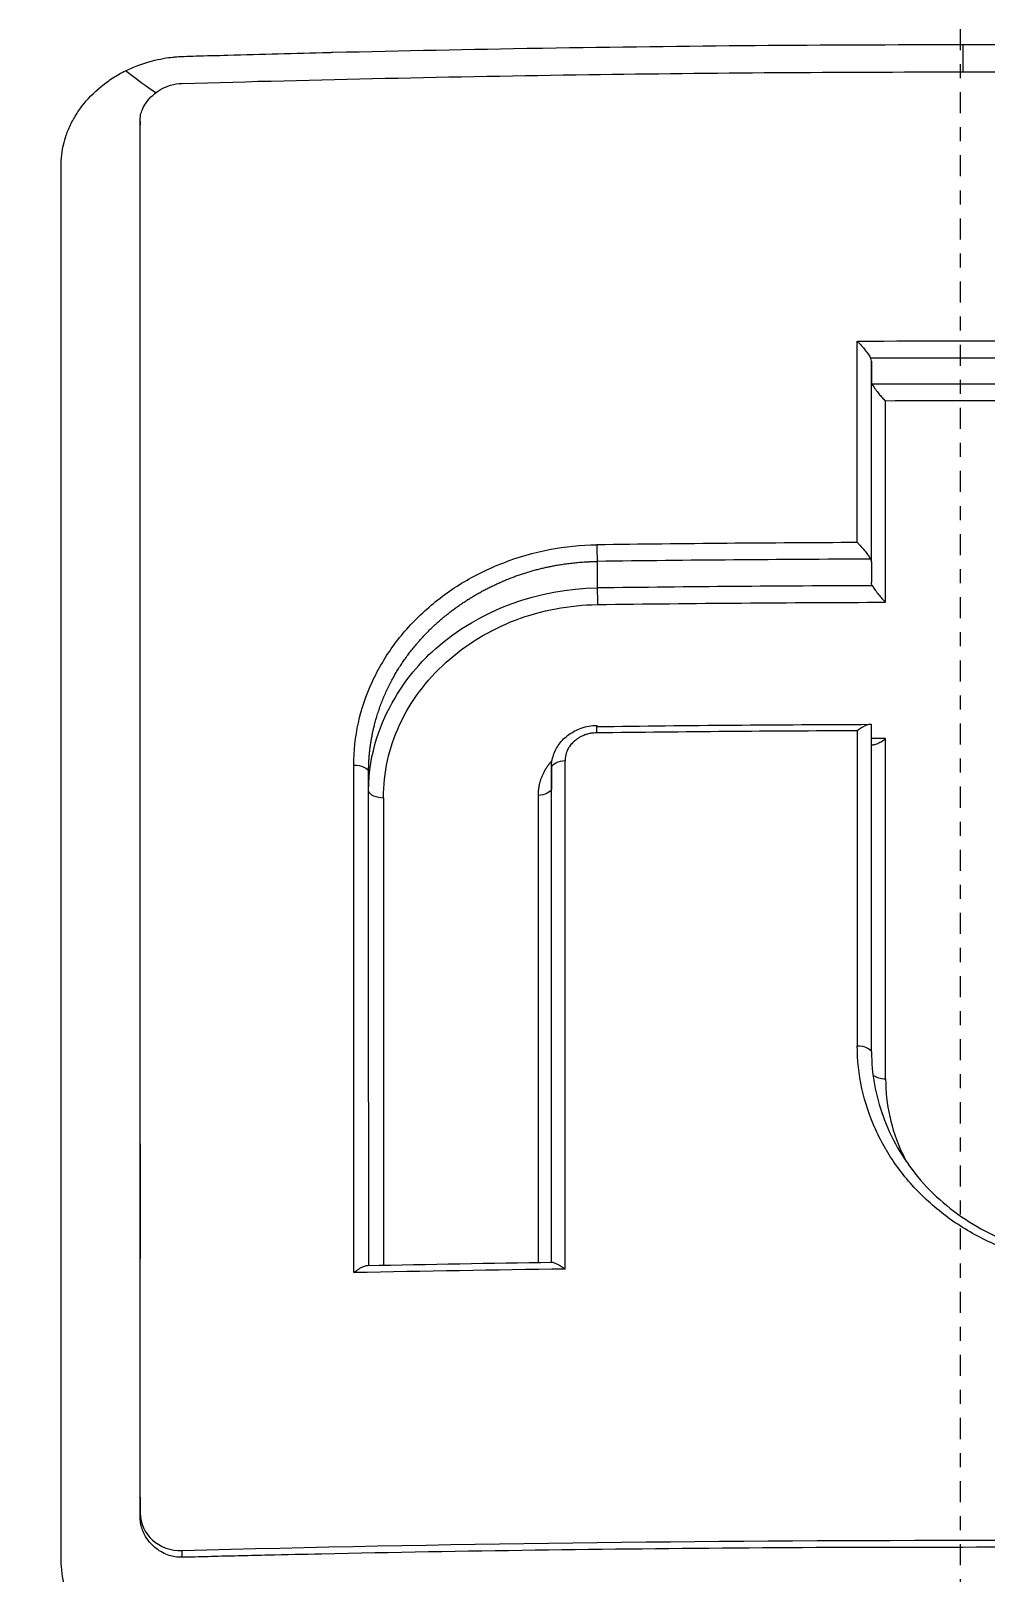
# Model space of a CAD drawing. Header units: millimetres. Extents: x 0 to 4378, y 0 to 2376.
# Drawn here: x 2208.05 to 2214.86, y 1717.65 to 1728.64 of the extents above; entities that cross this region are included whole.
import ezdxf

# ---------------------------------------------------------------- set-up
doc = ezdxf.new("R2010")
doc.units = ezdxf.units.MM
doc.header["$LTSCALE"] = 0.2
doc.linetypes.add('CENTER2', pattern=[1.125, 0.75, -0.125, 0.125, -0.125])
doc.layers.add('02_Center Line', color=1, linetype='CENTER2')

# ---------------------------------------------------------------- blocks, each defined once
blk = doc.blocks.new('Blk$A3R2-0W24J')
for p, q in [((-5.843, 1125.743), (-5.843, 1125.717)), ((-5.843, 1125.743), (-5.843, 1125.717)), ((-0.633, 1124.033), (-0.633, 1123.888)), ((-0.533, 1122.314), (-0.533, 1123.748)), ((-2.587, 1122.605), (-2.587, 1122.416)), ((-0.633, 1122.6), (-0.633, 1122.454)), ((-4.215, 1121.107), (-4.215, 1121.108)), ((-2.912, 1121.137), (-2.912, 1121.137)), ((-2.912, 1121.137), (-2.912, 1120.983)), ((-2.912, 1120.983), (-2.912, 1120.983)), ((-5.842, 1115.794), (-5.842, 1115.822)), ((-5.542, 1115.507), (-5.542, 1115.554))]:
    blk.add_line(p, q)
for centre, radius, start, end in [((0, 1096.9), 25, 99.3534, 99.3591), ((0, 1096.9), 25, 99.00190292677289, 99.0019284768858), ((-4.787, 1117.314), 3.513, 78.8819, 78.8822), ((1.472, 1117.463), 3.5, 124.9299, 124.9303)]:
    blk.add_arc(centre, radius, start, end)
for centre, major_axis, ratio, start_param, end_param in [((-0.747, 1083.3), (-0.004, 82.251), 0.000195, 5.212485, 5.232459), ((0.012, 1097.608), (71.394, 0.009), 0.372113, 1.560127, 1.581192), ((-0.746, 1124.06), (-0.111, 0.038), 0.508282, 3.322769, 3.62198), ((0.012, 1097.403), (71.374, 0.009), 0.373408, 1.561487, 1.579842), ((-0.636, 1083.316), (-0.007, 82.117), 0.000086, 5.211205, 5.231194), ((0.012, 1097.218), (71.379, 0.009), 0.373383, 1.56162, 1.579709), ((0.012, 1097.011), (71.367, 0.009), 0.374659, 1.562951, 1.578377), ((0.021, 1095.152), (74.104, 0.009), 0.3723, 1.580941, 1.605976), ((0.02, 1094.978), (74.055, 0.009), 0.373298, 1.579657, 1.605958), ((0.019, 1094.789), (74.001, 0.009), 0.373567, 1.579513, 1.605978), ((-2.588, 1121.336), (-0.0013, 0.1), 0.031936, 0.000012, 1.088573), ((0.019, 1093.276), (-75.665, -0.009), 0.371685, 4.722293, 4.746847), ((-2.588, 1121.336), (-0.0013, 0.1), 0.031936, 6.200478, 6.283197), ((-0.743, 1083.654), (-0.005, 81.499), 0.00016, 5.163065, 5.193905), ((-0.636, 1083.651), (-0.007, 81.405), 0.000086, 5.163065, 5.195097), ((0.017, 1093.166), (75.101, 0.009), 0.375207, 1.578073, 1.579412), ((-0.531, 1083.648), (-0.008, 81.117), 0.000032, 5.162197, 5.195687), ((-2.836, 1083.788), (0.002, -81.06), 0.000298, 2.000545, 2.050287), ((-4.344, 1083.87), (-0.002, 80.689), 0.000339, 5.142787, 5.192713), ((-4.218, 1083.863), (-0.007, 80.606), 0.000088, 5.144063, 5.192705), ((-2.915, 1083.785), (0.007, -80.967), 0.000087, 2.001773, 2.05029), ((-2.915, 1083.799), (0.007, -80.714), 0.000086, 2.003025, 2.049573), ((-4.091, 1083.857), (-0.012, 80.346), 0.000174, 1.091334, 1.137529), ((-2.992, 1083.796), (0.012, -80.621), 0.000144, 4.233619, 4.27961), ((0.038, 1087.786), (-80.099, -0.01), 0.371969, 4.747971, 4.766769), ((-5.542, 1115.83), (0.297, 0.047), 0.914382, 2.99739, 4.568183)]:
    blk.add_ellipse(centre, major_axis=major_axis, ratio=ratio, start_param=start_param, end_param=end_param)
for points, knots in [([(-21.096, 1079.811), (-21.606, 1080.345), (-22.075, 1080.863), (-23.055, 1081.996), (-23.555, 1082.595), (-24.482, 1083.778), (-25.478, 1085.09), (-27.121, 1087.751), (-27.505, 1088.411), (-27.974, 1089.3), (-28.096, 1089.54), (-28.338, 1090.025), (-28.467, 1090.29), (-28.767, 1090.917), (-28.942, 1091.297), (-29.161, 1091.798), (-29.216, 1091.927), (-29.471, 1092.529), (-29.667, 1093.022), (-30.148, 1094.311), (-30.417, 1095.117), (-31.697, 1099.499), (-32.384, 1103.944), (-31.734, 1109.235), (-31.699, 1109.492), (-31.621, 1110.022), (-31.58, 1110.287), (-31.493, 1110.799), (-31.447, 1111.052), (-31.204, 1112.309), (-30.96, 1113.3), (-30.52, 1114.772), (-30.36, 1115.262), (-29.493, 1117.713), (-28.6, 1119.613), (-27.25, 1121.861), (-26.972, 1122.298), (-24.332, 1126.244), (-21.296, 1129.257), (-15.555, 1133.101), (-13.178, 1134.314), (-9.428, 1135.706), (-8.152, 1136.094), (-5.573, 1136.718), (-4.248, 1136.957), (-2.92, 1137.102)], [0, 0, 0, 0, 0.224226, 0.224226, 0.438481, 0.438481, 0.643813, 0.643813, 0.718212, 0.718212, 0.74576, 0.74576, 0.776284, 0.776284, 0.820204, 0.820204, 0.834927, 0.834927, 0.896521, 0.896521, 0.995652, 0.995652, 1.428405, 1.428405, 1.450296, 1.450296, 1.471663, 1.471663, 1.492327, 1.492327, 1.574835, 1.574835, 1.616316, 1.616316, 1.784634, 1.784634, 1.826029, 1.826029, 2.164003, 2.164003, 2.373598, 2.373598, 2.479923, 2.479923, 2.586935, 2.586935, 2.586935, 2.586935]), ([(-13.344, 1135.957), (-13.972, 1135.743), (-14.591, 1135.514), (-15.862, 1135.009), (-16.512, 1134.731), (-17.875, 1134.106), (-18.586, 1133.755), (-21.129, 1132.406), (-22.852, 1131.31), (-24.871, 1129.812), (-25.284, 1129.493), (-26.621, 1128.419), (-27.503, 1127.642), (-29.237, 1125.981), (-30.08, 1125.094), (-31.281, 1123.712), (-31.678, 1123.234), (-32.456, 1122.251), (-32.838, 1121.744), (-33.585, 1120.702), (-33.951, 1120.166), (-35.045, 1118.473), (-35.721, 1117.297), (-36.646, 1115.488), (-36.945, 1114.862), (-37.521, 1113.577), (-37.795, 1112.917), (-38.316, 1111.562), (-38.561, 1110.868), (-38.9, 1109.814), (-39.01, 1109.457), (-39.332, 1108.354), (-39.527, 1107.605), (-40.075, 1105.225), (-40.345, 1103.583), (-40.553, 1101.535), (-40.588, 1101.133), (-40.654, 1100.194), (-40.682, 1099.656), (-40.709, 1098.764), (-40.715, 1098.438), (-40.717, 1098.004), (-40.717, 1097.941), (-40.717, 1097.802), (-40.717, 1097.73), (-40.717, 1097.405), (-40.717, 1097.21), (-40.717, 1096.858), (-40.717, 1096.761), (-40.717, 1096.476), (-40.717, 1096.329), (-40.717, 1096.02), (-40.717, 1095.868), (-40.716, 1095.615), (-40.715, 1095.514), (-40.713, 1095.324), (-40.711, 1095.243), (-40.707, 1095.046), (-40.705, 1094.94), (-40.699, 1094.741), (-40.697, 1094.652), (-40.65, 1093.296), (-40.547, 1092.031), (-40.278, 1089.963), (-40.148, 1089.158), (-39.845, 1087.589), (-39.674, 1086.823), (-39.385, 1085.693), (-39.286, 1085.325), (-38.971, 1084.224), (-38.739, 1083.493), (-37.531, 1080.032), (-36.265, 1077.362), (-34.585, 1074.664), (-34.498, 1074.527), (-34.324, 1074.254), (-34.236, 1074.119), (-34.058, 1073.848), (-33.968, 1073.713), (-33.806, 1073.473), (-33.733, 1073.366), (-33.284, 1072.714), (-32.888, 1072.173), (-32.365, 1071.489), (-32.247, 1071.338), (-32.027, 1071.058), (-31.924, 1070.928), (-31.714, 1070.668), (-31.608, 1070.538), (-31.365, 1070.243), (-31.226, 1070.078), (-30.953, 1069.758), (-30.819, 1069.603), (-30.529, 1069.275), (-30.374, 1069.102), (-30.144, 1068.852), (-30.071, 1068.774), (-29.895, 1068.584), (-29.789, 1068.472), (-29.559, 1068.231), (-29.434, 1068.101), (-29.125, 1067.786), (-28.94, 1067.601), (-28.554, 1067.221), (-28.352, 1067.027), (-27.734, 1066.443), (-27.309, 1066.058), (-26.77, 1065.59), (-26.666, 1065.501), (-26.397, 1065.273), (-26.232, 1065.134), (-25.883, 1064.848), (-25.702, 1064.702), (-25.323, 1064.402), (-25.125, 1064.248), (-24.725, 1063.943), (-24.524, 1063.792), (-24.125, 1063.499), (-23.928, 1063.357), (-23.339, 1062.941), (-22.942, 1062.671), (-22.157, 1062.157), (-21.77, 1061.913), (-21.006, 1061.449), (-20.63, 1061.229), (-19.538, 1060.613), (-18.807, 1060.229), (-17.397, 1059.543), (-16.722, 1059.236), (-15.431, 1058.692), (-14.818, 1058.451), (-13.649, 1058.025), (-13.098, 1057.836), (-12.294, 1057.581), (-12.048, 1057.506), (-11.336, 1057.294), (-10.868, 1057.164), (-9.567, 1056.828), (-8.728, 1056.638), (-6.6, 1056.228), (-5.304, 1056.041), (-3.336, 1055.854), (-2.678, 1055.807), (-1.689, 1055.761), (-1.357, 1055.749), (-0.693, 1055.734), (-0.366, 1055.73), (-0.035, 1055.73)], [-18.66245, -18.66245, -18.66245, -18.66245, -18.308332, -18.308332, -17.924512, -17.924512, -17.485993, -17.485993, -16.316696, -16.316696, -16.006668, -16.006668, -15.296307, -15.296307, -14.534305, -14.534305, -14.139555, -14.139555, -13.730091, -13.730091, -13.30546, -13.30546, -12.401825, -12.401825, -11.929878, -11.929878, -11.437802, -11.437802, -10.9252, -10.9252, -10.663362, -10.663362, -10.117833, -10.117833, -8.934625, -8.934625, -8.645977, -8.645977, -8.260408, -8.260408, -8.006475, -8.006475, -7.961161, -7.961161, -7.91407, -7.91407, -7.778509, -7.778509, -7.724161, -7.724161, -7.666804, -7.666804, -7.602838, -7.602838, -7.565627, -7.565627, -7.532521, -7.532521, -7.488032, -7.488032, -7.450837, -7.450837, -6.924212, -6.924212, -6.587553, -6.587553, -6.265466, -6.265466, -6.109966, -6.109966, -5.79866, -5.79866, -4.627003, -4.627003, -4.564096, -4.564096, -4.501625, -4.501625, -4.439084, -4.439084, -4.389917, -4.389917, -4.135415, -4.135415, -4.06302, -4.06302, -4.00074, -4.00074, -3.938004, -3.938004, -3.858125, -3.858125, -3.782258, -3.782258, -3.697501, -3.697501, -3.658476, -3.658476, -3.601749, -3.601749, -3.53559, -3.53559, -3.439968, -3.439968, -3.337887, -3.337887, -3.131131, -3.131131, -3.082568, -3.082568, -3.005474, -3.005474, -2.922888, -2.922888, -2.834293, -2.834293, -2.74619, -2.74619, -2.661641, -2.661641, -2.496608, -2.496608, -2.34096, -2.34096, -2.194458, -2.194458, -1.921626, -1.921626, -1.681164, -1.681164, -1.470918, -1.470918, -1.287493, -1.287493, -1.207074, -1.207074, -1.056347, -1.056347, -0.792008, -0.792008, -0.395398, -0.395398, -0.197631, -0.197631, -0.099394, -0.099394, 0, 0, 0, 0]), ([(-20.562, 1089.644), (-21.148, 1090.25), (-21.706, 1090.887), (-22.753, 1092.201), (-23.245, 1092.882), (-24.619, 1094.986), (-25.4, 1096.47), (-26.454, 1099.034), (-26.81, 1100.084), (-27.173, 1101.439), (-27.245, 1101.728), (-27.344, 1102.156), (-27.377, 1102.303), (-27.558, 1103.156), (-27.677, 1103.868), (-27.814, 1104.955), (-27.855, 1105.344), (-27.919, 1106.155), (-27.942, 1106.571), (-27.968, 1107.416), (-27.971, 1107.848), (-27.954, 1108.716), (-27.934, 1109.152), (-27.872, 1110.015), (-27.83, 1110.445), (-27.564, 1112.618), (-27.169, 1114.327), (-26.47, 1116.379), (-26.326, 1116.771), (-25.853, 1117.967), (-25.493, 1118.76), (-24.691, 1120.312), (-24.25, 1121.073), (-23.534, 1122.174), (-23.289, 1122.532), (-22.782, 1123.234), (-22.52, 1123.578), (-21.984, 1124.25), (-21.706, 1124.583), (-21.132, 1125.235), (-20.83, 1125.562), (-20.39, 1126.015), (-20.247, 1126.16), (-17.837, 1128.539), (-15.176, 1130.383), (-11.882, 1131.922), (-11.513, 1132.085), (-10.487, 1132.512), (-9.823, 1132.761), (-8.146, 1133.32), (-7.119, 1133.601), (-5.556, 1133.937), (-5.032, 1134.035), (-3.979, 1134.201), (-3.451, 1134.27), (-2.919, 1134.324)], [0.00002, 0.00002, 0.00002, 0.00002, 0.259158, 0.259158, 0.518708, 0.518708, 1.038075, 1.038075, 1.384705, 1.384705, 1.477831, 1.477831, 1.526561, 1.526561, 1.759973, 1.759973, 1.890971, 1.890971, 2.029156, 2.029156, 2.171186, 2.171186, 2.316283, 2.316283, 2.460898, 2.460898, 3.049329, 3.049329, 3.189055, 3.189055, 3.478614, 3.478614, 3.769885, 3.769885, 3.913253, 3.913253, 4.056001, 4.056001, 4.19686, 4.19686, 4.341119, 4.341119, 4.411312, 4.411312, 5.498875, 5.498875, 5.634552, 5.634552, 5.872375, 5.872375, 6.229939, 6.229939, 6.408513, 6.408513, 6.587137, 6.587137, 6.587137, 6.587137]), ([(0.023, 1131.903), (-1.115, 1131.903), (-2.262, 1131.816), (-4.52, 1131.515), (-5.674, 1131.289), (-8.113, 1130.653), (-9.391, 1130.222), (-13.438, 1128.525), (-16.02, 1126.905), (-20.755, 1122.676), (-22.778, 1120.016), (-25.5, 1114.41), (-26.454, 1111.239), (-26.692, 1106.046), (-26.612, 1104.457), (-26.017, 1100.517), (-25.31, 1098.209), (-22.906, 1093.136), (-21.296, 1091.139), (-20.233, 1089.948)], [-3.557548, -3.557548, -3.557548, -3.557548, -3.349945, -3.349945, -3.131371, -3.131371, -2.88131, -2.88131, -2.314192, -2.314192, -1.681115, -1.681115, -1.111984, -1.111984, -0.864569, -0.864569, -0.492008, -0.492008, -0.000015, -0.000015, -0.000015, -0.000015]), ([(20.273, 1089.951), (21.335, 1091.142), (22.942, 1093.137), (25.344, 1098.204), (26.051, 1100.51), (26.647, 1104.446), (26.727, 1106.033), (26.492, 1111.224), (25.541, 1114.395), (22.82, 1120.005), (20.799, 1122.666), (16.066, 1126.896), (13.485, 1128.518), (9.438, 1130.217), (8.16, 1130.649), (5.722, 1131.286), (4.568, 1131.513), (2.309, 1131.815), (1.161, 1131.903), (0.023, 1131.903)], [-5.847616, -5.847616, -5.847616, -5.847616, -5.038817, -5.038817, -4.426364, -4.426364, -4.019655, -4.019655, -3.083823, -3.083823, -2.043533, -2.043533, -1.111663, -1.111663, -0.700523, -0.700523, -0.341482, -0.341482, 0, 0, 0, 0]), ([(-5.947, 1126.102), (-5.889, 1126.129), (-5.831, 1126.151), (-5.772, 1126.168), (-5.73, 1126.18), (-5.665, 1126.194), (-5.624, 1126.198), (-5.608, 1126.2), (-5.596, 1126.201), (-5.59, 1126.202), (-5.569, 1126.204), (-5.527, 1126.205), (-5.465, 1126.207), (-5.412, 1126.209), (-5.315, 1126.211), (-5.248, 1126.213), (-5.237, 1126.214), (-5.226, 1126.214), (-5.217, 1126.214), (-4.974, 1126.221), (-4.744, 1126.227), (-4.497, 1126.233), (-4.488, 1126.233), (-4.479, 1126.234), (-4.47, 1126.234), (-3.964, 1126.246), (-3.502, 1126.255), (-2.994, 1126.264), (-2.988, 1126.264), (-2.982, 1126.264), (-2.976, 1126.264), (-1.944, 1126.281), (-0.967, 1126.289), (0.017, 1126.289)], [0, 0, 0, 0, 0.03125, 0.03125, 0.03125, 0.053883, 0.053883, 0.053883, 0.0625, 0.0625, 0.0625, 0.09375, 0.09375, 0.09375, 0.120399, 0.120399, 0.120399, 0.125, 0.125, 0.125, 0.245614, 0.245614, 0.245614, 0.25, 0.25, 0.25, 0.497095, 0.497095, 0.497095, 0.5, 0.5, 0.5, 1, 1, 1, 1]), ([(0.017, 1126.289), (0.933, 1126.289), (1.89, 1126.282), (2.794, 1126.268), (2.866, 1126.267), (2.938, 1126.266), (3.011, 1126.265), (3.397, 1126.258), (3.798, 1126.251), (4.181, 1126.242), (4.29, 1126.24), (4.398, 1126.237), (4.506, 1126.235), (4.751, 1126.229), (4.997, 1126.223), (5.252, 1126.215), (5.314, 1126.214), (5.376, 1126.212), (5.439, 1126.21), (5.481, 1126.208), (5.524, 1126.208), (5.566, 1126.206), (5.586, 1126.205), (5.606, 1126.204), (5.625, 1126.203), (5.735, 1126.193), (5.839, 1126.166), (5.934, 1126.125), (5.95, 1126.118), (5.966, 1126.111), (5.982, 1126.103)], [0, 0, 0, 0, 0.0625, 0.0625, 0.0625, 0.0674467, 0.0674467, 0.0674467, 0.09375, 0.09375, 0.09375, 0.1011986, 0.1011986, 0.1011986, 0.1181477, 0.1181477, 0.1181477, 0.1222453, 0.1222453, 0.1222453, 0.125, 0.125, 0.125, 0.1262746, 0.1262746, 0.1262746, 0.133446, 0.133446, 0.133446, 0.1346715, 0.1346715, 0.1346715, 0.1346715]), ([(-6.405, 1116.411), (-6.405, 1116.44), (-6.405, 1116.47), (-6.405, 1116.501), (-6.405, 1116.921), (-6.405, 1117.329), (-6.405, 1117.725), (-6.406, 1118.175), (-6.406, 1118.609), (-6.406, 1119.029), (-6.406, 1119.071), (-6.406, 1119.114), (-6.406, 1119.156), (-6.406, 1119.557), (-6.406, 1119.945), (-6.406, 1120.321), (-6.406, 1120.333), (-6.406, 1120.345), (-6.406, 1120.358), (-6.406, 1120.551), (-6.406, 1120.741), (-6.406, 1120.928), (-6.406, 1121.115), (-6.406, 1121.262), (-6.406, 1121.479), (-6.406, 1121.514), (-6.406, 1121.549), (-6.406, 1121.585), (-6.406, 1121.98), (-6.406, 1122.36), (-6.406, 1122.727), (-6.406, 1122.931), (-6.406, 1123.12), (-6.406, 1123.31), (-6.406, 1123.492), (-6.406, 1123.675), (-6.406, 1123.876), (-6.406, 1124.189), (-6.406, 1124.484), (-6.406, 1124.778), (-6.406, 1124.871), (-6.406, 1124.965), (-6.406, 1125.058), (-6.406, 1125.086), (-6.406, 1125.114), (-6.406, 1125.142), (-6.406, 1125.203), (-6.406, 1125.263), (-6.406, 1125.324), (-6.406, 1125.354), (-6.406, 1125.384), (-6.406, 1125.415), (-6.406, 1125.445), (-6.405, 1125.475), (-6.401, 1125.505), (-6.395, 1125.552), (-6.384, 1125.598), (-6.369, 1125.643), (-6.364, 1125.657), (-6.359, 1125.67), (-6.353, 1125.684), (-6.341, 1125.713), (-6.327, 1125.741), (-6.311, 1125.768), (-6.295, 1125.796), (-6.277, 1125.823), (-6.257, 1125.849), (-6.218, 1125.901), (-6.172, 1125.948), (-6.119, 1125.991), (-6.093, 1126.012), (-6.066, 1126.032), (-6.037, 1126.051), (-6.008, 1126.07), (-5.978, 1126.087), (-5.947, 1126.102)], [0.7479366, 0.7479366, 0.7479366, 0.7479366, 0.75, 0.75, 0.75, 0.7778267, 0.7778267, 0.7778267, 0.8093257, 0.8093257, 0.8093257, 0.8125, 0.8125, 0.8125, 0.8427642, 0.8427642, 0.8427642, 0.84375, 0.84375, 0.84375, 0.859375, 0.859375, 0.859375, 0.875, 0.875, 0.875, 0.8775605, 0.8775605, 0.8775605, 0.90625, 0.90625, 0.90625, 0.9222304, 0.9222304, 0.9222304, 0.9375, 0.9375, 0.9375, 0.9612141, 0.9612141, 0.9612141, 0.96875, 0.96875, 0.96875, 0.9710053, 0.9710053, 0.9710053, 0.9758787, 0.9758787, 0.9758787, 0.9783012, 0.9783012, 0.9783012, 0.9807089, 0.9807089, 0.9807089, 0.984375, 0.984375, 0.984375, 0.9854706, 0.9854706, 0.9854706, 0.987866, 0.987866, 0.987866, 0.9902844, 0.9902844, 0.9902844, 0.9951532, 0.9951532, 0.9951532, 0.9975841, 0.9975841, 0.9975841, 1, 1, 1, 1]), ([(-5.843, 1125.743), (-5.843, 1125.758), (-5.842, 1125.772), (-5.836, 1125.8), (-5.832, 1125.814), (-5.819, 1125.844), (-5.809, 1125.861), (-5.785, 1125.895), (-5.77, 1125.912), (-5.736, 1125.942), (-5.717, 1125.956), (-5.675, 1125.981), (-5.651, 1125.991), (-5.599, 1126.007), (-5.571, 1126.011), (-5.543, 1126.012)], [-0.04708138, -0.04708138, -0.04708138, -0.04708138, -0.04206155, -0.04206155, -0.03717867, -0.03717867, -0.03071828, -0.03071828, -0.02354661, -0.02354661, -0.01630299, -0.01630299, -0.00841386, -0.00841386, -0.00000018, -0.00000018, -0.00000018, -0.00000018]), ([(-5.543, 1126.012), (-4.579, 1126.04), (-3.614, 1126.061), (-1.758, 1126.088), (-0.872, 1126.094), (0.908, 1126.094), (1.794, 1126.088), (3.649, 1126.061), (4.615, 1126.04), (5.578, 1126.013)], [-1.113248, -1.113248, -1.113248, -1.113248, -0.82321, -0.82321, -0.556619, -0.556619, -0.289996, -0.289996, 0, 0, 0, 0]), ([(-5.842, 1115.822), (-5.842, 1117.534), (-5.842, 1119.218), (-5.843, 1122.527), (-5.843, 1124.149), (-5.843, 1125.743)], [-1.119586, -1.119586, -1.119586, -1.119586, -0.560022, -0.560022, -0.000001, -0.000001, -0.000001, -0.000001]), ([(-0.734, 1124.174), (-0.732, 1124.172), (-0.73, 1124.17), (-0.72, 1124.16), (-0.711, 1124.151), (-0.695, 1124.132), (-0.687, 1124.123), (-0.671, 1124.102), (-0.663, 1124.091), (-0.648, 1124.07), (-0.643, 1124.06), (-0.639, 1124.053)], [-0.00087517, -0.00087517, -0.00087517, -0.00087517, 0, 0, 0.00367077, 0.00367077, 0.00733576, 0.00733576, 0.01154249, 0.01154249, 0.01552268, 0.01552268, 0.01552268, 0.01552268]), ([(-0.633, 1123.888), (-0.633, 1123.885), (-0.633, 1123.882), (-0.631, 1123.875), (-0.63, 1123.872), (-0.628, 1123.868)], [0.000052636, 0.000052636, 0.000052636, 0.000052636, 0.001372945, 0.001372945, 0.002896362, 0.002896362, 0.002896362, 0.002896362]), ([(-0.628, 1123.868), (-0.624, 1123.861), (-0.618, 1123.851), (-0.604, 1123.83), (-0.595, 1123.819), (-0.579, 1123.798), (-0.571, 1123.789), (-0.556, 1123.771), (-0.547, 1123.763), (-0.537, 1123.752), (-0.535, 1123.75), (-0.533, 1123.748)], [0.00007712, 0.00007712, 0.00007712, 0.00007712, 0.00339611, 0.00339611, 0.00696269, 0.00696269, 0.00993886, 0.00993886, 0.01291436, 0.01291436, 0.01372222, 0.01372222, 0.01372222, 0.01372222]), ([(-4.32, 1121.153), (-4.32, 1121.254), (-4.31, 1121.355), (-4.288, 1121.455), (-4.266, 1121.554), (-4.233, 1121.651), (-4.19, 1121.745), (-4.146, 1121.839), (-4.093, 1121.93), (-4.031, 1122.015), (-3.968, 1122.1), (-3.895, 1122.179), (-3.815, 1122.252), (-3.735, 1122.325), (-3.648, 1122.392), (-3.553, 1122.449), (-3.459, 1122.507), (-3.358, 1122.556), (-3.253, 1122.596), (-3.148, 1122.637), (-3.039, 1122.668), (-2.928, 1122.69), (-2.816, 1122.711), (-2.703, 1122.722), (-2.589, 1122.724)], [0, 0, 0, 0, 0.125, 0.125, 0.125, 0.25, 0.25, 0.25, 0.375, 0.375, 0.375, 0.499999, 0.499999, 0.499999, 0.625, 0.625, 0.625, 0.75, 0.75, 0.75, 0.875, 0.875, 0.875, 1, 1, 1, 1]), ([(-0.734, 1122.74), (-0.732, 1122.738), (-0.73, 1122.736), (-0.718, 1122.724), (-0.708, 1122.713), (-0.689, 1122.691), (-0.68, 1122.68), (-0.665, 1122.66), (-0.658, 1122.651), (-0.648, 1122.635), (-0.643, 1122.628), (-0.64, 1122.621)], [-0.00093187, -0.00093187, -0.00093187, -0.00093187, 0, 0, 0.00436612, 0.00436612, 0.00867322, 0.00867322, 0.01202355, 0.01202355, 0.01490186, 0.01490186, 0.01490186, 0.01490186]), ([(-0.64, 1122.621), (-0.638, 1122.618), (-0.636, 1122.614), (-0.634, 1122.607), (-0.633, 1122.603), (-0.633, 1122.6)], [0.000120329, 0.000120329, 0.000120329, 0.000120329, 0.001765657, 0.001765657, 0.003236737, 0.003236737, 0.003236737, 0.003236737]), ([(-4.215, 1120.973), (-4.214, 1121.245), (-4.126, 1121.463), (-4.029, 1121.628), (-3.981, 1121.712), (-3.929, 1121.782), (-3.878, 1121.84), (-3.828, 1121.899), (-3.815, 1121.915), (-3.737, 1121.984), (-3.424, 1122.262), (-2.999, 1122.411), (-2.587, 1122.416)], [0.0017528, 0.0017528, 0.0017528, 0.0017528, 0.25, 0.25, 0.25, 0.375, 0.375, 0.375, 0.5, 0.5, 0.5, 1, 1, 1, 1]), ([(-0.628, 1122.433), (-0.629, 1122.436), (-0.631, 1122.44), (-0.633, 1122.447), (-0.633, 1122.45), (-0.633, 1122.454)], [-0.003051764, -0.003051764, -0.003051764, -0.003051764, -0.001475328, -0.001475328, -0.000001276, -0.000001276, -0.000001276, -0.000001276]), ([(-0.628, 1122.433), (-0.623, 1122.426), (-0.618, 1122.417), (-0.605, 1122.398), (-0.597, 1122.387), (-0.581, 1122.367), (-0.573, 1122.357), (-0.556, 1122.338), (-0.548, 1122.329), (-0.537, 1122.318), (-0.535, 1122.316), (-0.533, 1122.314)], [0.00000446, 0.00000446, 0.00000446, 0.00000446, 0.00315582, 0.00315582, 0.00647054, 0.00647054, 0.00967903, 0.00967903, 0.01290135, 0.01290135, 0.01364303, 0.01364303, 0.01364303, 0.01364303]), ([(-4.109, 1120.921), (-4.109, 1121.01), (-4.1, 1121.098), (-4.08, 1121.186), (-4.061, 1121.273), (-4.032, 1121.359), (-3.994, 1121.441), (-3.956, 1121.524), (-3.909, 1121.603), (-3.853, 1121.677), (-3.798, 1121.752), (-3.734, 1121.822), (-3.663, 1121.886), (-3.593, 1121.949), (-3.515, 1122.007), (-3.432, 1122.058), (-3.349, 1122.108), (-3.261, 1122.152), (-3.169, 1122.187), (-3.076, 1122.222), (-2.98, 1122.249), (-2.882, 1122.268), (-2.784, 1122.286), (-2.685, 1122.296), (-2.585, 1122.298)], [0, 0, 0, 0, 0.125, 0.125, 0.125, 0.25, 0.25, 0.25, 0.375, 0.375, 0.375, 0.5, 0.5, 0.5, 0.625, 0.625, 0.625, 0.75, 0.75, 0.75, 0.875, 0.875, 0.875, 1, 1, 1, 1]), ([(-2.912, 1121.138), (-2.912, 1121.167), (-2.908, 1121.196), (-2.889, 1121.251), (-2.875, 1121.279), (-2.839, 1121.329), (-2.815, 1121.352), (-2.762, 1121.39), (-2.732, 1121.406), (-2.665, 1121.429), (-2.627, 1121.436), (-2.589, 1121.436)], [0, 0, 0, 0, 0.00895406, 0.00895406, 0.01838417, 0.01838417, 0.02820118, 0.02820118, 0.0384188, 0.0384188, 0.04963005, 0.04963005, 0.04963005, 0.04963005]), ([(-2.591, 1121.383), (-2.606, 1121.382), (-2.618, 1121.381), (-2.629, 1121.38), (-2.633, 1121.379), (-2.637, 1121.378), (-2.641, 1121.378), (-2.651, 1121.376), (-2.66, 1121.373), (-2.668, 1121.371), (-2.671, 1121.37), (-2.673, 1121.369), (-2.676, 1121.368), (-2.686, 1121.364), (-2.694, 1121.361), (-2.702, 1121.357), (-2.709, 1121.353), (-2.716, 1121.349), (-2.723, 1121.344), (-2.729, 1121.34), (-2.735, 1121.336), (-2.74, 1121.332), (-2.745, 1121.328), (-2.75, 1121.323), (-2.755, 1121.319), (-2.764, 1121.31), (-2.772, 1121.302), (-2.779, 1121.293), (-2.785, 1121.285), (-2.79, 1121.277), (-2.794, 1121.27), (-2.81, 1121.241), (-2.816, 1121.212), (-2.816, 1121.183)], [0, 0, 0, 0, 0.046422, 0.046422, 0.046422, 0.063135, 0.063135, 0.063135, 0.11053, 0.11053, 0.11053, 0.12627, 0.12627, 0.12627, 0.18889, 0.18889, 0.18889, 0.251509, 0.251509, 0.251509, 0.313558, 0.313558, 0.313558, 0.37668, 0.37668, 0.37668, 0.501837, 0.501837, 0.501837, 0.609274, 0.609274, 0.609274, 1, 1, 1, 1]), ([(-0.633, 1121.438), (-0.633, 1121.44), (-0.634, 1121.442), (-0.639, 1121.444), (-0.642, 1121.444), (-0.654, 1121.443), (-0.665, 1121.44), (-0.686, 1121.43), (-0.695, 1121.425), (-0.714, 1121.413), (-0.724, 1121.406), (-0.734, 1121.398)], [-0.01932859, -0.01932859, -0.01932859, -0.01932859, -0.01686752, -0.01686752, -0.01403596, -0.01403596, -0.0080494, -0.0080494, -0.00399872, -0.00399872, 0, 0, 0, 0]), ([(-0.633, 1121.302), (-0.633, 1121.301), (-0.632, 1121.3), (-0.628, 1121.298), (-0.626, 1121.297), (-0.616, 1121.298), (-0.606, 1121.3), (-0.586, 1121.309), (-0.575, 1121.314), (-0.551, 1121.329), (-0.54, 1121.338), (-0.532, 1121.343)], [0.00013415, 0.00013415, 0.00013415, 0.00013415, 0.00205261, 0.00205261, 0.00430952, 0.00430952, 0.00906863, 0.00906863, 0.01302984, 0.01302984, 0.01836274, 0.01836274, 0.01836274, 0.01836274]), ([(-0.526, 1118.408), (-0.528, 1118.411), (-0.529, 1118.413), (-0.53, 1118.415), (-0.557, 1118.46), (-0.581, 1118.507), (-0.602, 1118.554), (-0.646, 1118.649), (-0.679, 1118.747), (-0.701, 1118.848), (-0.723, 1118.948), (-0.734, 1119.051), (-0.734, 1119.153)], [0.6844931, 0.6844931, 0.6844931, 0.6844931, 0.6875004, 0.6875004, 0.6875004, 0.7500001, 0.7500001, 0.7500001, 0.8750003, 0.8750003, 0.8750003, 1, 1, 1, 1]), ([(-0.633, 1119.109), (-0.633, 1118.954), (-0.604, 1118.798), (-0.495, 1118.497), (-0.411, 1118.35), (-0.196, 1118.089), (-0.06, 1117.972), (0.236, 1117.794), (0.398, 1117.726), (0.705, 1117.648), (0.851, 1117.629), (0.996, 1117.628)], [0, 0, 0, 0, 0.0519127, 0.0519127, 0.105877, 0.105877, 0.1607475, 0.1607475, 0.2128239, 0.2128239, 0.2563639, 0.2563639, 0.2563639, 0.2563639]), ([(-0.532, 1118.917), (-0.532, 1118.827), (-0.523, 1118.737), (-0.503, 1118.649), (-0.484, 1118.561), (-0.455, 1118.474), (-0.416, 1118.391), (-0.406, 1118.37), (-0.396, 1118.348), (-0.385, 1118.327)], [0, 0, 0, 0, 0.1250001, 0.1250001, 0.1250001, 0.2500003, 0.2500003, 0.2500003, 0.2824466, 0.2824466, 0.2824466, 0.2824466]), ([(0.614, 1117.619), (0.518, 1117.639), (0.424, 1117.667), (0.333, 1117.701), (0.229, 1117.741), (0.128, 1117.79), (0.034, 1117.847), (-0.061, 1117.905), (-0.148, 1117.971), (-0.228, 1118.044), (-0.308, 1118.117), (-0.381, 1118.197), (-0.444, 1118.283), (-0.473, 1118.323), (-0.501, 1118.365), (-0.526, 1118.408)], [0.1417191, 0.1417191, 0.1417191, 0.1417191, 0.2500001, 0.2500001, 0.2500001, 0.3750004, 0.3750004, 0.3750004, 0.5000001, 0.5000001, 0.5000001, 0.6250007, 0.6250007, 0.6250007, 0.6844931, 0.6844931, 0.6844931, 0.6844931]), ([(-4.32, 1117.536), (-4.308, 1117.546), (-4.296, 1117.554), (-4.274, 1117.569), (-4.262, 1117.575), (-4.241, 1117.584), (-4.232, 1117.587), (-4.224, 1117.587), (-4.224, 1117.587), (-4.223, 1117.587)], [0.00000287, 0.00000287, 0.00000287, 0.00000287, 0.00475145, 0.00475145, 0.00953659, 0.00953659, 0.01488501, 0.01488501, 0.01535109, 0.01535109, 0.01535109, 0.01535109]), ([(-2.907, 1117.61), (-2.905, 1117.61), (-2.903, 1117.609), (-2.892, 1117.607), (-2.88, 1117.602), (-2.858, 1117.59), (-2.85, 1117.586), (-2.831, 1117.573), (-2.822, 1117.567), (-2.815, 1117.561)], [0.00275952, 0.00275952, 0.00275952, 0.00275952, 0.00434697, 0.00434697, 0.00936629, 0.00936629, 0.01210725, 0.01210725, 0.0154347, 0.0154347, 0.0154347, 0.0154347]), ([(-6.271, 1115.066), (-6.28, 1115.079), (-6.289, 1115.092), (-6.297, 1115.106), (-6.305, 1115.119), (-6.313, 1115.133), (-6.32, 1115.147), (-6.335, 1115.175), (-6.347, 1115.204), (-6.359, 1115.234), (-6.381, 1115.294), (-6.395, 1115.355), (-6.401, 1115.418), (-6.405, 1115.448), (-6.405, 1115.479), (-6.406, 1115.511), (-6.406, 1115.535), (-6.405, 1115.559), (-6.406, 1115.583), (-6.406, 1115.589), (-6.406, 1115.594), (-6.406, 1115.599), (-6.406, 1115.649), (-6.406, 1115.699), (-6.405, 1115.749), (-6.405, 1115.787), (-6.405, 1115.826), (-6.405, 1115.866), (-6.405, 1116.056), (-6.405, 1116.217), (-6.405, 1116.411)], [0.71415673, 0.71415673, 0.71415673, 0.71415673, 0.71531044, 0.71531044, 0.71531044, 0.7164591, 0.7164591, 0.7164591, 0.71875, 0.71875, 0.71875, 0.72340425, 0.72340425, 0.72340425, 0.72567726, 0.72567726, 0.72567726, 0.72744673, 0.72744673, 0.72744673, 0.72785169, 0.72785169, 0.72785169, 0.73155671, 0.73155671, 0.73155671, 0.734375, 0.734375, 0.734375, 0.74793659, 0.74793659, 0.74793659, 0.74793659]), ([(-5.542, 1115.507), (-5.56, 1115.507), (-5.578, 1115.507), (-5.595, 1115.51), (-5.609, 1115.512), (-5.622, 1115.516), (-5.635, 1115.52), (-5.652, 1115.525), (-5.668, 1115.532), (-5.684, 1115.541), (-5.699, 1115.549), (-5.714, 1115.559), (-5.728, 1115.569), (-5.763, 1115.597), (-5.791, 1115.632), (-5.811, 1115.67), (-5.825, 1115.697), (-5.834, 1115.725), (-5.839, 1115.754), (-5.841, 1115.767), (-5.842, 1115.781), (-5.842, 1115.794)], [0, 0, 0, 0, 0.113476, 0.113476, 0.113476, 0.199772, 0.199772, 0.199772, 0.314498, 0.314498, 0.314498, 0.426157, 0.426157, 0.426157, 0.710514, 0.710514, 0.710514, 0.908214, 0.908214, 0.908214, 1, 1, 1, 1]), ([(5.58, 1115.555), (3.73, 1115.602), (1.878, 1115.626), (-1.834, 1115.626), (-3.689, 1115.602), (-5.542, 1115.554)], [0, 0, 0, 0, 0.4995825, 0.4995825, 0.9999999, 0.9999999, 0.9999999, 0.9999999]), ([(0.019, 1115.578), (-0.489, 1115.578), (-0.997, 1115.577), (-1.505, 1115.573), (-2.013, 1115.569), (-2.521, 1115.564), (-3.028, 1115.557), (-3.536, 1115.55), (-4.043, 1115.541), (-4.55, 1115.53), (-4.677, 1115.527), (-4.804, 1115.525), (-4.931, 1115.522), (-4.994, 1115.52), (-5.058, 1115.519), (-5.121, 1115.517), (-5.184, 1115.516), (-5.248, 1115.514), (-5.311, 1115.513), (-5.374, 1115.511), (-5.438, 1115.509), (-5.501, 1115.508), (-5.515, 1115.508), (-5.528, 1115.507), (-5.542, 1115.507)], [0.500027, 0.500027, 0.500027, 0.500027, 0.636912, 0.636912, 0.636912, 0.773829, 0.773829, 0.773829, 0.9107426, 0.9107426, 0.9107426, 0.944971, 0.944971, 0.944971, 0.9620852, 0.9620852, 0.9620852, 0.9791994, 0.9791994, 0.9791994, 0.9963136, 0.9963136, 0.9963136, 1, 1, 1, 1]), ([(5.58, 1115.508), (5.566, 1115.508), (5.552, 1115.508), (5.539, 1115.509), (5.475, 1115.51), (5.412, 1115.512), (5.349, 1115.513), (5.285, 1115.515), (5.222, 1115.517), (5.158, 1115.518), (5.095, 1115.519), (5.032, 1115.521), (4.968, 1115.522), (4.842, 1115.525), (4.715, 1115.528), (4.588, 1115.531), (4.081, 1115.541), (3.574, 1115.55), (3.066, 1115.557), (2.558, 1115.564), (2.051, 1115.57), (1.543, 1115.573), (1.035, 1115.577), (0.527, 1115.579), (0.019, 1115.578), (0.019, 1115.578), (0.019, 1115.578), (0.019, 1115.578)], [0.0000001, 0.0000001, 0.0000001, 0.0000001, 0.0037017, 0.0037017, 0.0037017, 0.0208155, 0.0208155, 0.0208155, 0.0379293, 0.0379293, 0.0379293, 0.0550431, 0.0550431, 0.0550431, 0.0892707, 0.0892707, 0.0892707, 0.226181, 0.226181, 0.226181, 0.3630914, 0.3630914, 0.3630914, 0.5000017, 0.5000017, 0.5000017, 0.500027, 0.500027, 0.500027, 0.500027])]:
    blk.add_open_spline(points, degree=3, knots=knots)
for points in [[(0.017, 1126.289), (0.017, 1126.214), (0.017, 1126.147), (0.017, 1126.094)], [(-5.731, 1125.946), (-5.796, 1125.987), (-5.869, 1126.042), (-5.947, 1126.102)], [(-2.589, 1122.724), (-2.589, 1122.689), (-2.588, 1122.634), (-2.587, 1122.605)], [(-2.587, 1122.416), (-2.586, 1122.387), (-2.585, 1122.333), (-2.585, 1122.298)], [(-2.585, 1122.298), (-1.901, 1122.307), (-1.217, 1122.312), (-0.533, 1122.314)], [(-2.589, 1121.428), (-1.941, 1121.437), (-1.292, 1121.442), (-0.643, 1121.444)], [(-2.816, 1121.183), (-2.862, 1121.182), (-2.912, 1121.159), (-2.912, 1121.137)], [(-4.32, 1121.153), (-4.272, 1121.154), (-4.215, 1121.13), (-4.215, 1121.107)], [(-2.912, 1121.138), (-2.912, 1121.138), (-2.912, 1121.138), (-2.912, 1121.137)], [(-4.215, 1120.967), (-4.214, 1120.945), (-4.157, 1120.92), (-4.109, 1120.921)], [(-2.912, 1120.983), (-2.913, 1120.962), (-2.962, 1120.938), (-3.008, 1120.937)], [(-0.734, 1119.153), (-0.686, 1119.153), (-0.633, 1119.13), (-0.633, 1119.109)], [(-0.622, 1118.944), (-0.604, 1118.93), (-0.567, 1118.917), (-0.532, 1118.917)], [(-5.842, 1118.455), (-5.843, 1117.505), (-5.848, 1116.105), (-5.842, 1115.797)], [(-4.223, 1117.587), (-3.785, 1117.596), (-3.346, 1117.604), (-2.907, 1117.61)]]:
    blk.add_open_spline(points, degree=3)
for points, weights, knots in [([(-4.215, 1121.108), (-4.215, 1121.222), (-4.181, 1121.485), (-4.041, 1121.803), (-3.858, 1122.042), (-3.697, 1122.2), (-3.512, 1122.337), (-3.298, 1122.453), (-3.068, 1122.539), (-2.829, 1122.591), (-2.667, 1122.604), (-2.587, 1122.605)], [0.999999999792, 0.999999999798, 0.999999999811, 0.999999999827, 0.999999999839, 0.999999999847, 0.999999999853, 0.999999999859, 0.999999999863, 0.999999999866, 0.999999999867, 0.999999999868], [0.000076, 0.000076, 0.000076, 0.000076, 0.1492283, 0.3419451, 0.4384825, 0.5221556, 0.6184796, 0.7146145, 0.8109559, 0.9068043, 1, 1, 1, 1]), ([(-2.908, 1121.186), (-2.939, 1121.153), (-2.963, 1121.115), (-2.999, 1121.031), (-3.008, 1120.984), (-3.008, 1120.937)], [1.00000000343, 1.00000000331, 1.00000000314, 1.00000000206, 1.00000000102, 1], [0.5520326, 0.5520326, 0.5520326, 0.5520326, 0.7645287, 0.7645287, 1, 1, 1, 1])]:
    blk.add_rational_spline(points, weights, degree=3, knots=knots)
at = {"layer": '02_Center Line'}
blk.add_line((0, -10), (0, 1148.476), dxfattribs=at)

msp = doc.modelspace()

# ---------------------------------------------------------------- block references
msp.add_blockref('Blk$A3R2-0W24J', (2214.674, 602.257))

doc.saveas('drawing.dxf')
